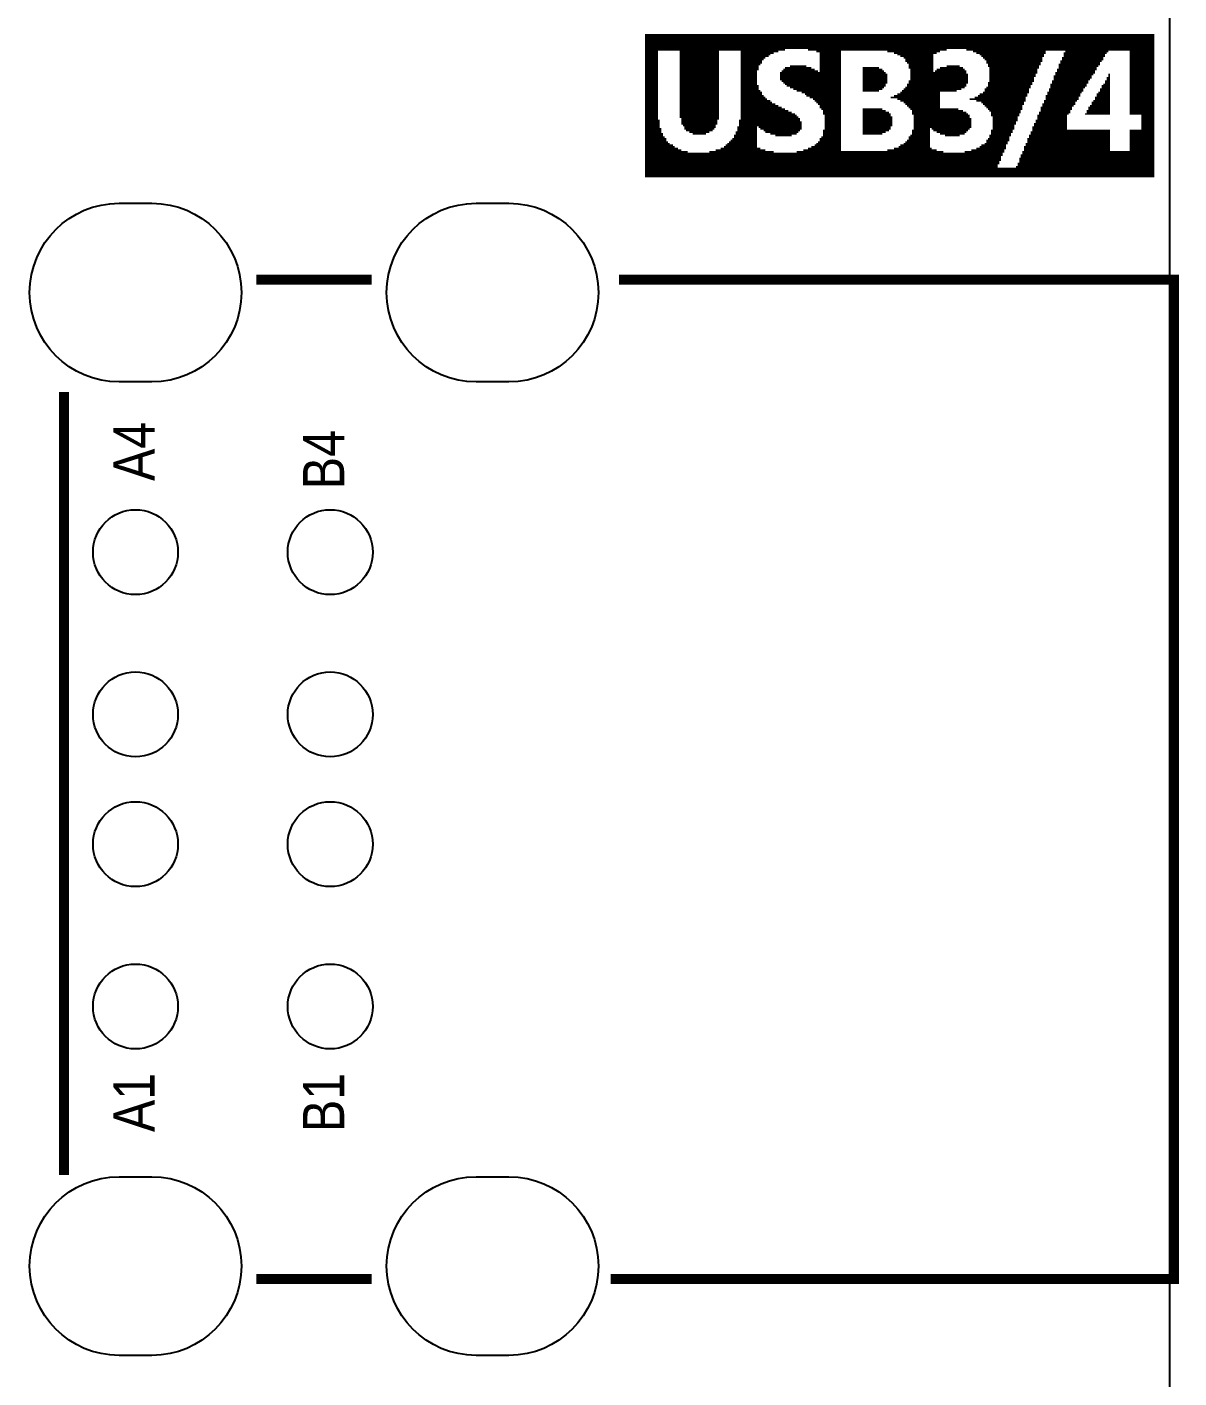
# Model space of a CAD drawing. Extents: x -7 to 215, y -4 to 107.
# Drawn here: x 197.36 to 215.11, y 40.59 to 61.41 of the extents above; entities that cross this region are included whole.
import ezdxf

# ---------------------------------------------------------------- set-up
doc = ezdxf.new("R2010")
doc.units = 0
for name, color, linetype in [('BG_OUTLINE', 3, 'CONTINUOUS'), ('MA_PEN3', 5, 'CONTINUOUS'), ('PG_SILKSCREEN_TOP', 6, 'CONTINUOUS'), ('PIN_TOP', 7, 'CONTINUOUS')]:
    doc.layers.add(name, color=color, linetype=linetype)

msp = doc.modelspace()

# ---------------------------------------------------------------- linework, layer by layer
at = {"layer": 'BG_OUTLINE'}
msp.add_lwpolyline([(96.282764, 8.255), (130.801364, 8.255), (190.206122, 8.255), (214.304372, 8.255), (214.812372, 8.255), (214.964772, 8.255), (214.964772, 106.654092), (214.812372, 106.654092), (214.304372, 106.654092), (190.206122, 106.654092), (143.775938, 106.654092), (0, 106.654092)], dxfattribs=at)
at = {"layer": 'MA_PEN3', "const_width": 0.0254}
for points in [[(206.878682, 61.288676), (214.727282, 61.288676)], [(206.878682, 61.263276), (214.727282, 61.263276)], [(206.878682, 61.237876), (214.727282, 61.237876)], [(206.878682, 61.212476), (214.727282, 61.212476)], [(206.878682, 61.187076), (214.727282, 61.187076)], [(206.878682, 61.161676), (214.727282, 61.161676)], [(206.878682, 61.136276), (214.727282, 61.136276)], [(206.878682, 61.110876), (214.727282, 61.110876)], [(206.878682, 61.085476), (214.727282, 61.085476)], [(206.878682, 61.060076), (209.037682, 61.060076)], [(206.878682, 61.034676), (207.081882, 61.034676)], [(206.878682, 61.009276), (207.081882, 61.009276)], [(206.878682, 60.983876), (207.081882, 60.983876)], [(207.412082, 61.034676), (208.021682, 61.034676)], [(207.412082, 61.009276), (208.021682, 61.009276)], [(207.412082, 60.983876), (208.021682, 60.983876)], [(208.351882, 61.034676), (208.936082, 61.034676)], [(208.351882, 61.009276), (208.859882, 61.009276)], [(208.351882, 60.983876), (208.809082, 60.983876)], [(209.393282, 61.060076), (211.526882, 61.060076)], [(209.520282, 61.034676), (209.901282, 61.034676)], [(209.571082, 61.009276), (209.901282, 61.009276)], [(209.571082, 60.983876), (209.901282, 60.983876)], [(210.612482, 61.034676), (211.425282, 61.034676)], [(210.714082, 61.009276), (211.374482, 61.009276)], [(210.764882, 60.983876), (211.323682, 60.983876)], [(211.831682, 61.060076), (214.727282, 61.060076)], [(211.933282, 61.034676), (213.050882, 61.034676)], [(211.984082, 61.009276), (213.050882, 61.009276)], [(212.034882, 60.983876), (213.025482, 60.983876)], [(213.330282, 61.009276), (213.990682, 61.009276)], [(213.330282, 60.983876), (213.965282, 60.983876)], [(213.355682, 61.034676), (214.016082, 61.034676)], [(214.346282, 61.034676), (214.727282, 61.034676)], [(214.346282, 61.009276), (214.727282, 61.009276)], [(214.346282, 60.983876), (214.727282, 60.983876)], [(206.878682, 60.958476), (207.081882, 60.958476)], [(206.878682, 60.933076), (207.081882, 60.933076)], [(206.878682, 60.907676), (207.081882, 60.907676)], [(206.878682, 60.882276), (207.081882, 60.882276)], [(206.878682, 60.856876), (207.081882, 60.856876)], [(206.878682, 60.831476), (207.081882, 60.831476)], [(206.878682, 60.806076), (207.081882, 60.806076)], [(206.878682, 60.780676), (207.081882, 60.780676)], [(207.412082, 60.958476), (208.021682, 60.958476)], [(207.412082, 60.933076), (208.021682, 60.933076)], [(207.412082, 60.907676), (208.021682, 60.907676)], [(207.412082, 60.882276), (208.021682, 60.882276)], [(207.412082, 60.856876), (208.021682, 60.856876)], [(207.412082, 60.831476), (208.021682, 60.831476)], [(207.412082, 60.806076), (208.021682, 60.806076)], [(207.412082, 60.780676), (208.021682, 60.780676)], [(208.351882, 60.958476), (208.783682, 60.958476)], [(208.351882, 60.933076), (208.732882, 60.933076)], [(208.351882, 60.907676), (208.707482, 60.907676)], [(208.351882, 60.882276), (208.682082, 60.882276)], [(208.351882, 60.856876), (208.682082, 60.856876)], [(208.351882, 60.831476), (208.656682, 60.831476)], [(208.351882, 60.806076), (208.631282, 60.806076)], [(208.351882, 60.780676), (208.631282, 60.780676)], [(209.037682, 60.780676), (209.444082, 60.780676)], [(209.113882, 60.806076), (209.367882, 60.806076)], [(209.571082, 60.958476), (209.901282, 60.958476)], [(209.571082, 60.933076), (209.901282, 60.933076)], [(209.571082, 60.907676), (209.901282, 60.907676)], [(209.571082, 60.882276), (209.901282, 60.882276)], [(209.571082, 60.856876), (209.901282, 60.856876)], [(209.571082, 60.831476), (209.901282, 60.831476)], [(209.571082, 60.806076), (209.901282, 60.806076)], [(209.571082, 60.780676), (209.901282, 60.780676)], [(210.231482, 60.780676), (210.485482, 60.780676)], [(210.815682, 60.958476), (211.323682, 60.958476)], [(210.866482, 60.933076), (211.323682, 60.933076)], [(210.891882, 60.907676), (211.323682, 60.907676)], [(210.891882, 60.882276), (211.323682, 60.882276)], [(210.917282, 60.856876), (211.323682, 60.856876)], [(210.942682, 60.831476), (211.323682, 60.831476)], [(210.942682, 60.806076), (211.323682, 60.806076)], [(210.942682, 60.780676), (211.323682, 60.780676)], [(211.425282, 60.780676), (211.780882, 60.780676)], [(211.526882, 60.806076), (211.730082, 60.806076)], [(212.060282, 60.958476), (213.025482, 60.958476)], [(212.085682, 60.933076), (213.000082, 60.933076)], [(212.111082, 60.907676), (213.000082, 60.907676)], [(212.136482, 60.882276), (213.000082, 60.882276)], [(212.136482, 60.856876), (212.974682, 60.856876)], [(212.161882, 60.831476), (212.974682, 60.831476)], [(212.161882, 60.806076), (212.949282, 60.806076)], [(212.187282, 60.780676), (212.949282, 60.780676)], [(213.254082, 60.831476), (213.889082, 60.831476)], [(213.254082, 60.806076), (213.863682, 60.806076)], [(213.254082, 60.780676), (213.838282, 60.780676)], [(213.279482, 60.882276), (213.914482, 60.882276)], [(213.279482, 60.856876), (213.889082, 60.856876)], [(213.304882, 60.933076), (213.939882, 60.933076)], [(213.304882, 60.907676), (213.939882, 60.907676)], [(213.330282, 60.958476), (213.965282, 60.958476)], [(214.346282, 60.958476), (214.727282, 60.958476)], [(214.346282, 60.933076), (214.727282, 60.933076)], [(214.346282, 60.907676), (214.727282, 60.907676)], [(214.346282, 60.882276), (214.727282, 60.882276)], [(214.346282, 60.856876), (214.727282, 60.856876)], [(214.346282, 60.831476), (214.727282, 60.831476)], [(214.346282, 60.806076), (214.727282, 60.806076)], [(214.346282, 60.780676), (214.727282, 60.780676)], [(206.878682, 60.755276), (207.081882, 60.755276)], [(206.878682, 60.729876), (207.081882, 60.729876)], [(206.878682, 60.704476), (207.081882, 60.704476)], [(206.878682, 60.679076), (207.081882, 60.679076)], [(206.878682, 60.653676), (207.081882, 60.653676)], [(206.878682, 60.628276), (207.081882, 60.628276)], [(206.878682, 60.602876), (207.081882, 60.602876)], [(206.878682, 60.577476), (207.081882, 60.577476)], [(207.412082, 60.755276), (208.021682, 60.755276)], [(207.412082, 60.729876), (208.021682, 60.729876)], [(207.412082, 60.704476), (208.021682, 60.704476)], [(207.412082, 60.679076), (208.021682, 60.679076)], [(207.412082, 60.653676), (208.021682, 60.653676)], [(207.412082, 60.628276), (208.021682, 60.628276)], [(207.412082, 60.602876), (208.021682, 60.602876)], [(207.412082, 60.577476), (208.021682, 60.577476)], [(208.351882, 60.755276), (208.631282, 60.755276)], [(208.351882, 60.729876), (208.605882, 60.729876)], [(208.351882, 60.704476), (208.605882, 60.704476)], [(208.351882, 60.679076), (208.605882, 60.679076)], [(208.351882, 60.653676), (208.605882, 60.653676)], [(208.351882, 60.628276), (208.605882, 60.628276)], [(208.351882, 60.602876), (208.605882, 60.602876)], [(208.351882, 60.577476), (208.605882, 60.577476)], [(208.961482, 60.704476), (209.901282, 60.704476)], [(208.961482, 60.679076), (209.901282, 60.679076)], [(208.961482, 60.653676), (209.901282, 60.653676)], [(208.961482, 60.628276), (209.901282, 60.628276)], [(208.961482, 60.602876), (209.901282, 60.602876)], [(208.986882, 60.729876), (209.545682, 60.729876)], [(208.986882, 60.577476), (209.901282, 60.577476)], [(209.012282, 60.755276), (209.494882, 60.755276)], [(209.571082, 60.755276), (209.901282, 60.755276)], [(209.571082, 60.729876), (209.901282, 60.729876)], [(210.231482, 60.755276), (210.536282, 60.755276)], [(210.231482, 60.729876), (210.561682, 60.729876)], [(210.231482, 60.704476), (210.587082, 60.704476)], [(210.231482, 60.679076), (210.612482, 60.679076)], [(210.231482, 60.653676), (210.612482, 60.653676)], [(210.231482, 60.628276), (210.612482, 60.628276)], [(210.231482, 60.602876), (210.612482, 60.602876)], [(210.231482, 60.577476), (210.612482, 60.577476)], [(210.942682, 60.577476), (211.857082, 60.577476)], [(210.968082, 60.755276), (211.323682, 60.755276)], [(210.968082, 60.729876), (211.323682, 60.729876)], [(210.968082, 60.704476), (211.831682, 60.704476)], [(210.968082, 60.679076), (211.857082, 60.679076)], [(210.968082, 60.653676), (211.857082, 60.653676)], [(210.968082, 60.628276), (211.857082, 60.628276)], [(210.968082, 60.602876), (211.857082, 60.602876)], [(211.349082, 60.729876), (211.831682, 60.729876)], [(211.374482, 60.755276), (211.806282, 60.755276)], [(212.187282, 60.755276), (212.923882, 60.755276)], [(212.187282, 60.729876), (212.923882, 60.729876)], [(212.187282, 60.704476), (212.923882, 60.704476)], [(212.187282, 60.679076), (212.898482, 60.679076)], [(212.187282, 60.653676), (212.898482, 60.653676)], [(212.187282, 60.628276), (212.873082, 60.628276)], [(212.187282, 60.602876), (212.873082, 60.602876)], [(212.187282, 60.577476), (212.873082, 60.577476)], [(213.152482, 60.577476), (213.711282, 60.577476)], [(213.177882, 60.653676), (213.762082, 60.653676)], [(213.177882, 60.628276), (213.762082, 60.628276)], [(213.177882, 60.602876), (213.736682, 60.602876)], [(213.203282, 60.704476), (213.812882, 60.704476)], [(213.203282, 60.679076), (213.787482, 60.679076)], [(213.228682, 60.755276), (213.838282, 60.755276)], [(213.228682, 60.729876), (213.812882, 60.729876)], [(213.965282, 60.577476), (214.041482, 60.577476)], [(213.990682, 60.628276), (214.041482, 60.628276)], [(213.990682, 60.602876), (214.041482, 60.602876)], [(214.016082, 60.679076), (214.041482, 60.679076)], [(214.016082, 60.653676), (214.041482, 60.653676)], [(214.346282, 60.755276), (214.727282, 60.755276)], [(214.346282, 60.729876), (214.727282, 60.729876)], [(214.346282, 60.704476), (214.727282, 60.704476)], [(214.346282, 60.679076), (214.727282, 60.679076)], [(214.346282, 60.653676), (214.727282, 60.653676)], [(214.346282, 60.628276), (214.727282, 60.628276)], [(214.346282, 60.602876), (214.727282, 60.602876)], [(214.346282, 60.577476), (214.727282, 60.577476)], [(206.878682, 60.552076), (207.081882, 60.552076)], [(206.878682, 60.526676), (207.081882, 60.526676)], [(206.878682, 60.501276), (207.081882, 60.501276)], [(206.878682, 60.475876), (207.081882, 60.475876)], [(206.878682, 60.450476), (207.081882, 60.450476)], [(206.878682, 60.425076), (207.081882, 60.425076)], [(206.878682, 60.399676), (207.081882, 60.399676)], [(206.878682, 60.374276), (207.081882, 60.374276)], [(207.412082, 60.552076), (208.021682, 60.552076)], [(207.412082, 60.526676), (208.021682, 60.526676)], [(207.412082, 60.501276), (208.021682, 60.501276)], [(207.412082, 60.475876), (208.021682, 60.475876)], [(207.412082, 60.450476), (208.021682, 60.450476)], [(207.412082, 60.425076), (208.021682, 60.425076)], [(207.412082, 60.399676), (208.021682, 60.399676)], [(207.412082, 60.374276), (208.021682, 60.374276)], [(208.351882, 60.552076), (208.605882, 60.552076)], [(208.351882, 60.526676), (208.605882, 60.526676)], [(208.351882, 60.501276), (208.631282, 60.501276)], [(208.351882, 60.475876), (208.631282, 60.475876)], [(208.351882, 60.450476), (208.631282, 60.450476)], [(208.351882, 60.425076), (208.656682, 60.425076)], [(208.351882, 60.399676), (208.682082, 60.399676)], [(208.351882, 60.374276), (208.682082, 60.374276)], [(209.012282, 60.552076), (209.901282, 60.552076)], [(209.037682, 60.526676), (209.901282, 60.526676)], [(209.063082, 60.501276), (209.901282, 60.501276)], [(209.113882, 60.475876), (209.901282, 60.475876)], [(209.164682, 60.450476), (209.901282, 60.450476)], [(209.215482, 60.425076), (209.901282, 60.425076)], [(209.291682, 60.399676), (209.901282, 60.399676)], [(209.342482, 60.374276), (209.901282, 60.374276)], [(210.231482, 60.552076), (210.612482, 60.552076)], [(210.231482, 60.526676), (210.587082, 60.526676)], [(210.231482, 60.501276), (210.587082, 60.501276)], [(210.231482, 60.475876), (210.561682, 60.475876)], [(210.231482, 60.450476), (210.536282, 60.450476)], [(210.231482, 60.425076), (210.485482, 60.425076)], [(210.764882, 60.374276), (211.425282, 60.374276)], [(210.815682, 60.399676), (211.425282, 60.399676)], [(210.841082, 60.425076), (211.679282, 60.425076)], [(210.866482, 60.450476), (211.755482, 60.450476)], [(210.891882, 60.475876), (211.806282, 60.475876)], [(210.917282, 60.526676), (211.831682, 60.526676)], [(210.917282, 60.501276), (211.831682, 60.501276)], [(210.942682, 60.552076), (211.857082, 60.552076)], [(212.034882, 60.374276), (212.771482, 60.374276)], [(212.085682, 60.399676), (212.796882, 60.399676)], [(212.111082, 60.450476), (212.796882, 60.450476)], [(212.111082, 60.425076), (212.796882, 60.425076)], [(212.136482, 60.475876), (212.822282, 60.475876)], [(212.161882, 60.552076), (212.847682, 60.552076)], [(212.161882, 60.526676), (212.847682, 60.526676)], [(212.161882, 60.501276), (212.822282, 60.501276)], [(213.076282, 60.399676), (213.609682, 60.399676)], [(213.076282, 60.374276), (213.584282, 60.374276)], [(213.101682, 60.450476), (213.635082, 60.450476)], [(213.101682, 60.425076), (213.635082, 60.425076)], [(213.127082, 60.526676), (213.685882, 60.526676)], [(213.127082, 60.501276), (213.685882, 60.501276)], [(213.127082, 60.475876), (213.660482, 60.475876)], [(213.152482, 60.552076), (213.711282, 60.552076)], [(213.838282, 60.374276), (214.041482, 60.374276)], [(213.863682, 60.399676), (214.041482, 60.399676)], [(213.889082, 60.450476), (214.041482, 60.450476)], [(213.889082, 60.425076), (214.041482, 60.425076)], [(213.914482, 60.501276), (214.041482, 60.501276)], [(213.914482, 60.475876), (214.041482, 60.475876)], [(213.939882, 60.526676), (214.041482, 60.526676)], [(213.965282, 60.552076), (214.041482, 60.552076)], [(214.346282, 60.552076), (214.727282, 60.552076)], [(214.346282, 60.526676), (214.727282, 60.526676)], [(214.346282, 60.501276), (214.727282, 60.501276)], [(214.346282, 60.475876), (214.727282, 60.475876)], [(214.346282, 60.450476), (214.727282, 60.450476)], [(214.346282, 60.425076), (214.727282, 60.425076)], [(214.346282, 60.399676), (214.727282, 60.399676)], [(214.346282, 60.374276), (214.727282, 60.374276)], [(206.878682, 60.348876), (207.081882, 60.348876)], [(206.878682, 60.323476), (207.081882, 60.323476)], [(206.878682, 60.298076), (207.081882, 60.298076)], [(206.878682, 60.272676), (207.081882, 60.272676)], [(206.878682, 60.247276), (207.081882, 60.247276)], [(206.878682, 60.221876), (207.081882, 60.221876)], [(206.878682, 60.196476), (207.081882, 60.196476)], [(206.878682, 60.171076), (207.081882, 60.171076)], [(207.412082, 60.348876), (208.021682, 60.348876)], [(207.412082, 60.323476), (208.021682, 60.323476)], [(207.412082, 60.298076), (208.021682, 60.298076)], [(207.412082, 60.272676), (208.021682, 60.272676)], [(207.412082, 60.247276), (208.021682, 60.247276)], [(207.412082, 60.221876), (208.021682, 60.221876)], [(207.412082, 60.196476), (208.021682, 60.196476)], [(207.412082, 60.171076), (208.021682, 60.171076)], [(208.351882, 60.348876), (208.707482, 60.348876)], [(208.351882, 60.323476), (208.732882, 60.323476)], [(208.351882, 60.298076), (208.758282, 60.298076)], [(208.351882, 60.272676), (208.809082, 60.272676)], [(208.351882, 60.247276), (208.834482, 60.247276)], [(208.351882, 60.221876), (208.885282, 60.221876)], [(208.351882, 60.196476), (208.936082, 60.196476)], [(208.351882, 60.171076), (208.986882, 60.171076)], [(209.367882, 60.348876), (209.901282, 60.348876)], [(209.418682, 60.323476), (209.901282, 60.323476)], [(209.469482, 60.298076), (209.901282, 60.298076)], [(209.494882, 60.272676), (209.901282, 60.272676)], [(209.520282, 60.247276), (209.901282, 60.247276)], [(209.545682, 60.221876), (209.901282, 60.221876)], [(209.571082, 60.196476), (209.901282, 60.196476)], [(209.571082, 60.171076), (209.901282, 60.171076)], [(210.663282, 60.323476), (211.425282, 60.323476)], [(210.714082, 60.348876), (211.425282, 60.348876)], [(210.764882, 60.298076), (211.425282, 60.298076)], [(210.815682, 60.272676), (211.425282, 60.272676)], [(210.866482, 60.247276), (211.425282, 60.247276)], [(210.891882, 60.221876), (211.425282, 60.221876)], [(210.917282, 60.196476), (211.425282, 60.196476)], [(210.942682, 60.171076), (211.425282, 60.171076)], [(211.882482, 60.298076), (212.746082, 60.298076)], [(211.958682, 60.323476), (212.746082, 60.323476)], [(211.984082, 60.272676), (212.746082, 60.272676)], [(212.009482, 60.348876), (212.771482, 60.348876)], [(212.060282, 60.247276), (212.720682, 60.247276)], [(212.085682, 60.221876), (212.720682, 60.221876)], [(212.111082, 60.196476), (212.695282, 60.196476)], [(212.136482, 60.171076), (212.695282, 60.171076)], [(212.974682, 60.171076), (213.457282, 60.171076)], [(213.000082, 60.221876), (213.508082, 60.221876)], [(213.000082, 60.196476), (213.482682, 60.196476)], [(213.025482, 60.272676), (213.533482, 60.272676)], [(213.025482, 60.247276), (213.508082, 60.247276)], [(213.050882, 60.348876), (213.584282, 60.348876)], [(213.050882, 60.323476), (213.558882, 60.323476)], [(213.050882, 60.298076), (213.558882, 60.298076)], [(213.711282, 60.171076), (214.041482, 60.171076)], [(213.736682, 60.196476), (214.041482, 60.196476)], [(213.762082, 60.247276), (214.041482, 60.247276)], [(213.762082, 60.221876), (214.041482, 60.221876)], [(213.787482, 60.272676), (214.041482, 60.272676)], [(213.812882, 60.323476), (214.041482, 60.323476)], [(213.812882, 60.298076), (214.041482, 60.298076)], [(213.838282, 60.348876), (214.041482, 60.348876)], [(214.346282, 60.348876), (214.727282, 60.348876)], [(214.346282, 60.323476), (214.727282, 60.323476)], [(214.346282, 60.298076), (214.727282, 60.298076)], [(214.346282, 60.272676), (214.727282, 60.272676)], [(214.346282, 60.247276), (214.727282, 60.247276)], [(214.346282, 60.221876), (214.727282, 60.221876)], [(214.346282, 60.196476), (214.727282, 60.196476)], [(214.346282, 60.171076), (214.727282, 60.171076)], [(206.878682, 60.145676), (207.081882, 60.145676)], [(206.878682, 60.120276), (207.081882, 60.120276)], [(206.878682, 60.094876), (207.081882, 60.094876)], [(206.878682, 60.069476), (207.081882, 60.069476)], [(206.878682, 60.044076), (207.081882, 60.044076)], [(206.878682, 60.018676), (207.081882, 60.018676)], [(206.878682, 59.993276), (207.081882, 59.993276)], [(206.878682, 59.967876), (207.107282, 59.967876)], [(207.412082, 60.145676), (208.021682, 60.145676)], [(207.412082, 60.120276), (208.021682, 60.120276)], [(207.412082, 60.094876), (208.021682, 60.094876)], [(207.412082, 60.069476), (208.021682, 60.069476)], [(207.412082, 60.044076), (208.021682, 60.044076)], [(207.412082, 60.018676), (208.021682, 60.018676)], [(207.437482, 59.993276), (208.021682, 59.993276)], [(207.437482, 59.967876), (207.996282, 59.967876)], [(208.326482, 59.967876), (209.266282, 59.967876)], [(208.351882, 60.145676), (209.037682, 60.145676)], [(208.351882, 60.120276), (209.088482, 60.120276)], [(208.351882, 60.094876), (209.139282, 60.094876)], [(208.351882, 60.069476), (209.190082, 60.069476)], [(208.351882, 60.044076), (209.215482, 60.044076)], [(208.351882, 60.018676), (209.240882, 60.018676)], [(208.351882, 59.993276), (209.266282, 59.993276)], [(209.596482, 60.145676), (209.901282, 60.145676)], [(209.621882, 60.120276), (209.901282, 60.120276)], [(209.621882, 60.094876), (209.901282, 60.094876)], [(209.621882, 60.069476), (209.901282, 60.069476)], [(209.647282, 60.044076), (209.901282, 60.044076)], [(209.647282, 60.018676), (209.901282, 60.018676)], [(209.647282, 59.993276), (209.901282, 59.993276)], [(209.647282, 59.967876), (209.901282, 59.967876)], [(210.231482, 60.145676), (210.536282, 60.145676)], [(210.231482, 60.120276), (210.587082, 60.120276)], [(210.231482, 60.094876), (210.637882, 60.094876)], [(210.231482, 60.069476), (210.663282, 60.069476)], [(210.231482, 60.044076), (210.663282, 60.044076)], [(210.231482, 60.018676), (210.688682, 60.018676)], [(210.231482, 59.993276), (210.688682, 59.993276)], [(210.231482, 59.967876), (210.688682, 59.967876)], [(210.968082, 60.145676), (211.704682, 60.145676)], [(210.993482, 60.120276), (211.780882, 60.120276)], [(210.993482, 60.094876), (211.831682, 60.094876)], [(210.993482, 60.069476), (211.857082, 60.069476)], [(211.018882, 60.044076), (211.882482, 60.044076)], [(211.018882, 60.018676), (211.882482, 60.018676)], [(211.018882, 59.993276), (211.907882, 59.993276)], [(211.018882, 59.967876), (211.907882, 59.967876)], [(212.161882, 60.145676), (212.695282, 60.145676)], [(212.187282, 60.120276), (212.669882, 60.120276)], [(212.212682, 60.094876), (212.669882, 60.094876)], [(212.212682, 60.069476), (212.644482, 60.069476)], [(212.212682, 60.044076), (212.644482, 60.044076)], [(212.238082, 60.018676), (212.619082, 60.018676)], [(212.238082, 59.993276), (212.619082, 59.993276)], [(212.238082, 59.967876), (212.619082, 59.967876)], [(212.898482, 59.967876), (213.381082, 59.967876)], [(212.923882, 60.044076), (213.381082, 60.044076)], [(212.923882, 60.018676), (213.381082, 60.018676)], [(212.923882, 59.993276), (213.381082, 59.993276)], [(212.949282, 60.094876), (213.431882, 60.094876)], [(212.949282, 60.069476), (213.406482, 60.069476)], [(212.974682, 60.145676), (213.457282, 60.145676)], [(212.974682, 60.120276), (213.431882, 60.120276)], [(213.660482, 60.069476), (214.041482, 60.069476)], [(213.685882, 60.120276), (214.041482, 60.120276)], [(213.685882, 60.094876), (214.041482, 60.094876)], [(213.711282, 60.145676), (214.041482, 60.145676)], [(214.346282, 60.145676), (214.727282, 60.145676)], [(214.346282, 60.120276), (214.727282, 60.120276)], [(214.346282, 60.094876), (214.727282, 60.094876)], [(214.346282, 60.069476), (214.727282, 60.069476)], [(214.524082, 60.044076), (214.727282, 60.044076)], [(214.524082, 60.018676), (214.727282, 60.018676)], [(214.524082, 59.993276), (214.727282, 59.993276)], [(214.524082, 59.967876), (214.727282, 59.967876)], [(206.878682, 59.942476), (207.107282, 59.942476)], [(206.878682, 59.917076), (207.107282, 59.917076)], [(206.878682, 59.891676), (207.107282, 59.891676)], [(206.878682, 59.866276), (207.107282, 59.866276)], [(206.878682, 59.840876), (207.132682, 59.840876)], [(206.878682, 59.815476), (207.132682, 59.815476)], [(206.878682, 59.790076), (207.132682, 59.790076)], [(206.878682, 59.764676), (207.158082, 59.764676)], [(206.878682, 59.739276), (207.158082, 59.739276)], [(207.437482, 59.942476), (207.996282, 59.942476)], [(207.437482, 59.917076), (207.996282, 59.917076)], [(207.462882, 59.891676), (207.970882, 59.891676)], [(207.488282, 59.866276), (207.970882, 59.866276)], [(207.488282, 59.840876), (207.945482, 59.840876)], [(207.513682, 59.815476), (207.920082, 59.815476)], [(207.564482, 59.790076), (207.869282, 59.790076)], [(207.615282, 59.764676), (207.818482, 59.764676)], [(208.250282, 59.739276), (208.605882, 59.739276)], [(208.275682, 59.790076), (208.605882, 59.790076)], [(208.275682, 59.764676), (208.605882, 59.764676)], [(208.301082, 59.866276), (208.605882, 59.866276)], [(208.301082, 59.840876), (208.605882, 59.840876)], [(208.301082, 59.815476), (208.605882, 59.815476)], [(208.326482, 59.942476), (209.291682, 59.942476)], [(208.326482, 59.917076), (209.291682, 59.917076)], [(208.326482, 59.891676), (209.291682, 59.891676)], [(208.631282, 59.866276), (209.291682, 59.866276)], [(208.656682, 59.840876), (209.291682, 59.840876)], [(208.707482, 59.815476), (209.266282, 59.815476)], [(208.732882, 59.790076), (209.240882, 59.790076)], [(208.809082, 59.764676), (209.215482, 59.764676)], [(208.885282, 59.739276), (209.139282, 59.739276)], [(209.621882, 59.815476), (209.901282, 59.815476)], [(209.621882, 59.790076), (209.901282, 59.790076)], [(209.621882, 59.764676), (209.901282, 59.764676)], [(209.621882, 59.739276), (209.901282, 59.739276)], [(209.647282, 59.942476), (209.901282, 59.942476)], [(209.647282, 59.917076), (209.901282, 59.917076)], [(209.647282, 59.891676), (209.901282, 59.891676)], [(209.647282, 59.866276), (209.901282, 59.866276)], [(209.647282, 59.840876), (209.901282, 59.840876)], [(210.231482, 59.942476), (210.688682, 59.942476)], [(210.231482, 59.917076), (210.688682, 59.917076)], [(210.231482, 59.891676), (210.688682, 59.891676)], [(210.231482, 59.866276), (210.663282, 59.866276)], [(210.231482, 59.840876), (210.663282, 59.840876)], [(210.231482, 59.815476), (210.637882, 59.815476)], [(210.231482, 59.790076), (210.587082, 59.790076)], [(210.231482, 59.764676), (210.536282, 59.764676)], [(210.968082, 59.739276), (211.272882, 59.739276)], [(210.993482, 59.815476), (211.272882, 59.815476)], [(210.993482, 59.790076), (211.272882, 59.790076)], [(210.993482, 59.764676), (211.272882, 59.764676)], [(211.018882, 59.942476), (211.907882, 59.942476)], [(211.018882, 59.917076), (211.907882, 59.917076)], [(211.018882, 59.891676), (211.907882, 59.891676)], [(211.018882, 59.866276), (211.907882, 59.866276)], [(211.018882, 59.840876), (211.272882, 59.840876)], [(211.298282, 59.840876), (211.882482, 59.840876)], [(211.323682, 59.815476), (211.857082, 59.815476)], [(211.374482, 59.790076), (211.831682, 59.790076)], [(211.425282, 59.764676), (211.806282, 59.764676)], [(211.501482, 59.739276), (211.730082, 59.739276)], [(212.187282, 59.739276), (212.517482, 59.739276)], [(212.212682, 59.815476), (212.542882, 59.815476)], [(212.212682, 59.790076), (212.542882, 59.790076)], [(212.212682, 59.764676), (212.517482, 59.764676)], [(212.238082, 59.942476), (212.593682, 59.942476)], [(212.238082, 59.917076), (212.593682, 59.917076)], [(212.238082, 59.891676), (212.568282, 59.891676)], [(212.238082, 59.866276), (212.568282, 59.866276)], [(212.238082, 59.840876), (212.568282, 59.840876)], [(212.796882, 59.739276), (214.041482, 59.739276)], [(212.822282, 59.790076), (214.041482, 59.790076)], [(212.822282, 59.764676), (214.041482, 59.764676)], [(212.847682, 59.866276), (213.381082, 59.866276)], [(212.847682, 59.840876), (213.381082, 59.840876)], [(212.847682, 59.815476), (214.041482, 59.815476)], [(212.873082, 59.917076), (213.381082, 59.917076)], [(212.873082, 59.891676), (213.381082, 59.891676)], [(212.898482, 59.942476), (213.381082, 59.942476)], [(214.346282, 59.815476), (214.727282, 59.815476)], [(214.346282, 59.790076), (214.727282, 59.790076)], [(214.346282, 59.764676), (214.727282, 59.764676)], [(214.346282, 59.739276), (214.727282, 59.739276)], [(214.524082, 59.942476), (214.727282, 59.942476)], [(214.524082, 59.917076), (214.727282, 59.917076)], [(214.524082, 59.891676), (214.727282, 59.891676)], [(214.524082, 59.866276), (214.727282, 59.866276)], [(214.524082, 59.840876), (214.727282, 59.840876)], [(206.878682, 59.713876), (207.183482, 59.713876)], [(206.878682, 59.688476), (207.208882, 59.688476)], [(206.878682, 59.663076), (207.208882, 59.663076)], [(206.878682, 59.637676), (207.234282, 59.637676)], [(206.878682, 59.612276), (207.259682, 59.612276)], [(206.878682, 59.586876), (207.310482, 59.586876)], [(206.878682, 59.561476), (207.335882, 59.561476)], [(206.878682, 59.536076), (207.386682, 59.536076)], [(208.047082, 59.536076), (208.656682, 59.536076)], [(208.097882, 59.561476), (208.605882, 59.561476)], [(208.123282, 59.586876), (208.605882, 59.586876)], [(208.148682, 59.612276), (208.605882, 59.612276)], [(208.174082, 59.637676), (208.605882, 59.637676)], [(208.199482, 59.663076), (208.605882, 59.663076)], [(208.224882, 59.688476), (208.605882, 59.688476)], [(208.250282, 59.713876), (208.605882, 59.713876)], [(209.393282, 59.536076), (209.901282, 59.536076)], [(209.444082, 59.561476), (209.901282, 59.561476)], [(209.494882, 59.586876), (209.901282, 59.586876)], [(209.520282, 59.612276), (209.901282, 59.612276)], [(209.545682, 59.637676), (209.901282, 59.637676)], [(209.571082, 59.688476), (209.901282, 59.688476)], [(209.571082, 59.663076), (209.901282, 59.663076)], [(209.596482, 59.713876), (209.901282, 59.713876)], [(210.714082, 59.536076), (211.298282, 59.536076)], [(210.790282, 59.561476), (211.272882, 59.561476)], [(210.815682, 59.586876), (211.272882, 59.586876)], [(210.866482, 59.612276), (211.272882, 59.612276)], [(210.891882, 59.637676), (211.272882, 59.637676)], [(210.917282, 59.663076), (211.272882, 59.663076)], [(210.942682, 59.713876), (211.272882, 59.713876)], [(210.942682, 59.688476), (211.272882, 59.688476)], [(211.984082, 59.536076), (212.441282, 59.536076)], [(212.034882, 59.561476), (212.441282, 59.561476)], [(212.060282, 59.586876), (212.441282, 59.586876)], [(212.111082, 59.612276), (212.466682, 59.612276)], [(212.136482, 59.663076), (212.492082, 59.663076)], [(212.136482, 59.637676), (212.466682, 59.637676)], [(212.161882, 59.688476), (212.492082, 59.688476)], [(212.187282, 59.713876), (212.492082, 59.713876)], [(212.720682, 59.561476), (214.041482, 59.561476)], [(212.720682, 59.536076), (214.041482, 59.536076)], [(212.746082, 59.612276), (214.041482, 59.612276)], [(212.746082, 59.586876), (214.041482, 59.586876)], [(212.771482, 59.688476), (214.041482, 59.688476)], [(212.771482, 59.663076), (214.041482, 59.663076)], [(212.771482, 59.637676), (214.041482, 59.637676)], [(212.796882, 59.713876), (214.041482, 59.713876)], [(214.346282, 59.713876), (214.727282, 59.713876)], [(214.346282, 59.688476), (214.727282, 59.688476)], [(214.346282, 59.663076), (214.727282, 59.663076)], [(214.346282, 59.637676), (214.727282, 59.637676)], [(214.346282, 59.612276), (214.727282, 59.612276)], [(214.346282, 59.586876), (214.727282, 59.586876)], [(214.346282, 59.561476), (214.727282, 59.561476)], [(214.346282, 59.536076), (214.727282, 59.536076)], [(206.878682, 59.510676), (207.437482, 59.510676)], [(206.878682, 59.485276), (207.539082, 59.485276)], [(206.878682, 59.459876), (212.390482, 59.459876)], [(206.878682, 59.434476), (212.390482, 59.434476)], [(206.878682, 59.409076), (212.365082, 59.409076)], [(206.878682, 59.383676), (212.365082, 59.383676)], [(206.878682, 59.358276), (212.365082, 59.358276)], [(206.878682, 59.332876), (212.339682, 59.332876)], [(207.869282, 59.485276), (208.859882, 59.485276)], [(207.970882, 59.510676), (208.732882, 59.510676)], [(209.215482, 59.485276), (211.476082, 59.485276)], [(209.317082, 59.510676), (209.901282, 59.510676)], [(210.612482, 59.510676), (211.374482, 59.510676)], [(211.806282, 59.485276), (212.415882, 59.485276)], [(211.907882, 59.510676), (212.415882, 59.510676)], [(212.644482, 59.383676), (214.727282, 59.383676)], [(212.644482, 59.358276), (214.727282, 59.358276)], [(212.644482, 59.332876), (214.727282, 59.332876)], [(212.669882, 59.434476), (214.727282, 59.434476)], [(212.669882, 59.409076), (214.727282, 59.409076)], [(212.695282, 59.485276), (214.727282, 59.485276)], [(212.695282, 59.459876), (214.727282, 59.459876)], [(212.720682, 59.510676), (214.041482, 59.510676)], [(214.346282, 59.510676), (214.727282, 59.510676)], [(206.878682, 59.307476), (212.339682, 59.307476)], [(206.878682, 59.282076), (212.314282, 59.282076)], [(206.878682, 59.256676), (212.314282, 59.256676)], [(206.878682, 59.231276), (214.727282, 59.231276)], [(206.878682, 59.205876), (214.727282, 59.205876)], [(206.878682, 59.180476), (214.727282, 59.180476)], [(206.878682, 59.155076), (214.727282, 59.155076)], [(206.878682, 59.129676), (214.727282, 59.129676)], [(212.593682, 59.256676), (214.727282, 59.256676)], [(212.619082, 59.307476), (214.727282, 59.307476)], [(212.619082, 59.282076), (214.727282, 59.282076)], [(206.878682, 59.104276), (214.727282, 59.104276)]]:
    msp.add_lwpolyline(points, dxfattribs=at)
at = {"layer": 'PG_SILKSCREEN_TOP', "const_width": 0.1524}
for points in [[(200.891394, 57.517284), (202.669394, 57.517284)], [(206.479394, 57.517284), (215.030304, 57.517284), (215.030304, 42.117264), (206.352394, 42.117264)], [(197.930262, 43.721274), (197.930262, 55.786274)], [(202.669394, 42.117264), (200.891394, 42.117264)]]:
    msp.add_lwpolyline(points, dxfattribs=at)
at = {"layer": 'PIN_TOP'}
for points in [[(198.776336, 58.69432), (199.284336, 58.69432, -1), (199.284336, 55.940452), (198.776336, 55.940452, -1)], [(204.276452, 58.69432), (204.784452, 58.69432, -1), (204.784452, 55.940452), (204.276452, 55.940452, -1)], [(198.776336, 43.694096), (199.284336, 43.694096, -1), (199.284336, 40.940228), (198.776336, 40.940228, -1)], [(204.276452, 43.694096), (204.784452, 43.694096, -1), (204.784452, 40.940228), (204.276452, 40.940228, -1)]]:
    msp.add_lwpolyline(points, format="xyb", close=True, dxfattribs=at)
for centre in [(199.030336, 53.317394), (202.03033, 53.317394), (199.030336, 50.817272), (202.03033, 50.817272), (199.030336, 48.817276), (202.03033, 48.817276), (199.030336, 46.317154), (202.03033, 46.317154)]:
    msp.add_circle(centre, 0.65405, dxfattribs=at)

# ---------------------------------------------------------------- texts
at = {"layer": 'PG_SILKSCREEN_TOP', "width": 0.8784}
for s, p in [('A4', (199.324976, 54.414674)), ('B4', (202.24623, 54.287674)), ('A1', (199.324976, 44.381674)), ('B1', (202.245976, 44.381674))]:
    msp.add_text(s, height=0.635, rotation=90, dxfattribs=at).set_placement(p)

doc.saveas('drawing.dxf')
